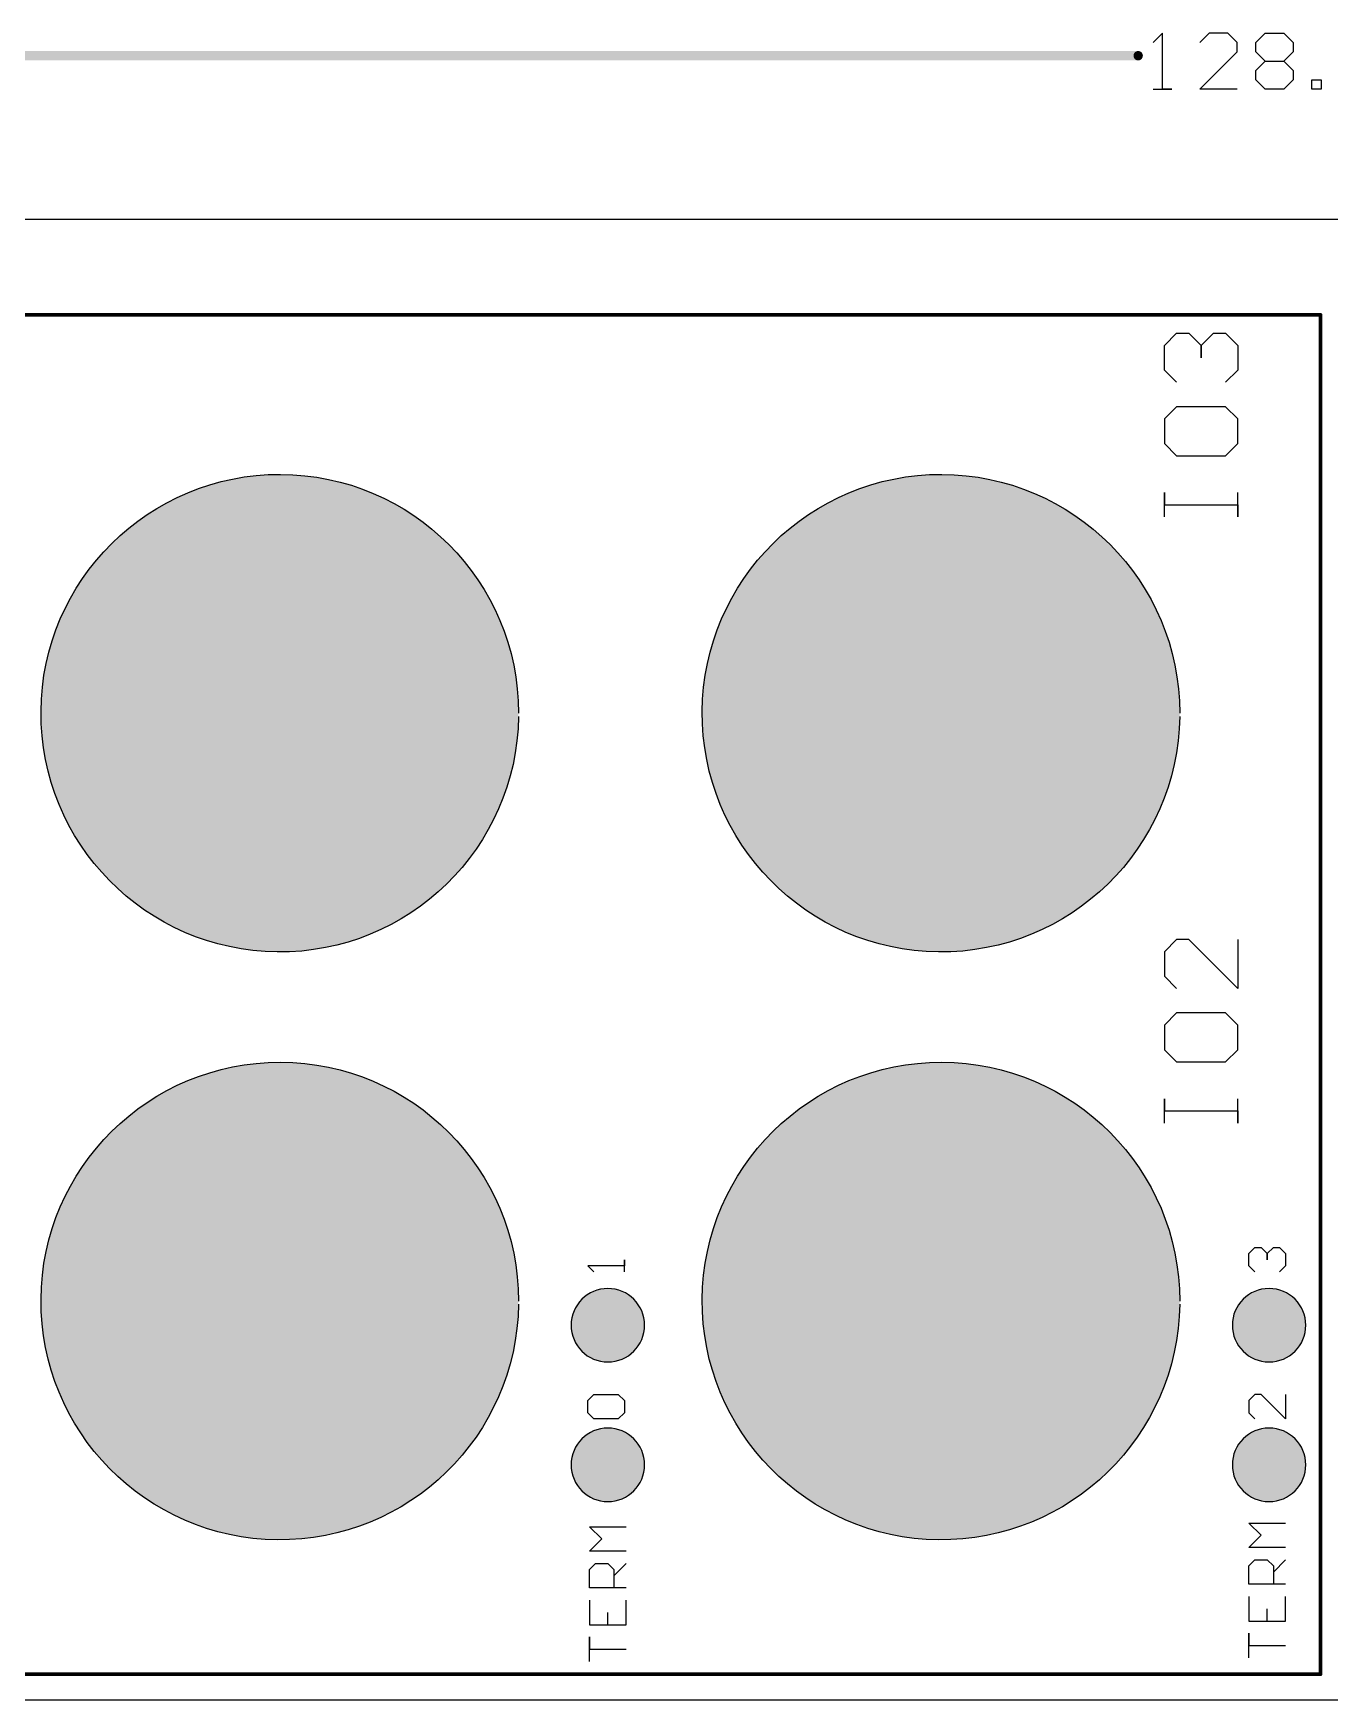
# Model space of a CAD drawing. Header units: millimetres. Extents: x 34 to 167, y 52 to 98.
# Drawn here: x 63.21 to 98.5, y 52.31 to 97.66 of the extents above; entities that cross this region are included whole.
import ezdxf

# ---------------------------------------------------------------- set-up
doc = ezdxf.new("R2010")
doc.units = ezdxf.units.MM
for name, color, linetype in [('BottomLayer', 5, 'Continuous'), ('Mechanical1', 6, 'Continuous'), ('MultiLayer', 9, 'Continuous'), ('PadHoleLayer', 156, 'Continuous'), ('TopLayer', 1, 'Continuous'), ('TopOverlay', 2, 'Continuous')]:
    doc.layers.add(name, color=color, linetype=linetype)

msp = doc.modelspace()

# ---------------------------------------------------------------- linework, layer by layer
at = {"layer": 'BottomLayer'}
for points, const_width in [([(68.41814357999999, 79.15843452, 1), (71.41814266, 79.15843452, 1)], 2.99999908), ([(86.4181279, 79.15843452, 1), (89.41812698, 79.15843452, 1)], 2.99999908), ([(68.41814357999999, 63.15843096, 1), (71.41814266, 63.15843096, 1)], 2.99999908), ([(86.4181279, 63.15843096, 1), (89.41812698, 63.15843096, 1)], 2.99999908), ([(78.35000078, 62.49999946, 1), (79.34999877999999, 62.49999946, 1)], 1.00000054), ([(96.35000034, 62.49999946, 1), (97.34999834, 62.49999946, 1)], 1.00000054), ([(78.35000078, 58.69999944, 1), (79.34999877999999, 58.69999944, 1)], 1.00000054), ([(96.35000034, 58.69999944, 1), (97.34999834, 58.69999944, 1)], 1.00000054)]:
    msp.add_lwpolyline(points, format="xyb", close=True, dxfattribs=dict(at, const_width=const_width))
at = {"layer": 'Mechanical1'}
for p, q in [((93.94722383999999, 97.66275361999999), (93.69330511999999, 97.40883489999999)), ((93.94722383999999, 96.13924637999999), (93.94722383999999, 97.66275361999999)), ((95.21681235999999, 97.66275361999999), (94.96289363999999, 97.40883489999999)), ((95.72464726, 97.66275361999999), (95.21681235999999, 97.66275361999999)), ((95.97856598, 97.40883489999999), (95.72464726, 97.66275361999999)), ((96.48640087999999, 97.40883489999999), (96.74031959999999, 97.66275361999999)), ((96.74031959999999, 97.66275361999999), (97.2481545, 97.66275361999999)), ((97.2481545, 97.66275361999999), (97.50207322, 97.40883489999999)), ((94.96289363999999, 96.13924637999999), (95.97856598, 97.15491872)), ((95.97856598, 97.15491872), (95.97856598, 97.40883489999999)), ((96.48640087999999, 97.15491872), (96.48640087999999, 97.40883489999999)), ((96.74031959999999, 96.901), (96.48640087999999, 97.15491872)), ((97.50207322, 97.15491872), (97.2481545, 96.901)), ((97.50207322, 97.40883489999999), (97.50207322, 97.15491872)), ((96.48640087999999, 96.64708128), (96.74031959999999, 96.901)), ((96.48640087999999, 96.39316509999999), (96.48640087999999, 96.64708128)), ((96.74031959999999, 96.901), (97.2481545, 96.901)), ((97.2481545, 96.901), (97.50207322, 96.64708128)), ((97.50207322, 96.64708128), (97.50207322, 96.39316509999999)), ((96.74031959999999, 96.13924637999999), (96.48640087999999, 96.39316509999999)), ((97.50207322, 96.39316509999999), (97.2481545, 96.13924637999999)), ((98.00990811999999, 96.13924637999999), (98.00990811999999, 96.39316509999999)), ((98.00990811999999, 96.39316509999999), (98.26382684, 96.39316509999999)), ((98.26382684, 96.39316509999999), (98.26382684, 96.13924637999999)), ((93.69330511999999, 96.13924637999999), (94.20114002, 96.13924637999999)), ((94.20114002, 96.13924637999999), (93.94722383999999, 96.13924637999999)), ((95.97856598, 96.13924637999999), (94.96289363999999, 96.13924637999999)), ((97.2481545, 96.13924637999999), (96.74031959999999, 96.13924637999999)), ((98.26382684, 96.13924637999999), (98.00990811999999, 96.13924637999999))]:
    msp.add_line(p, q, dxfattribs=at)
at = {"layer": 'Mechanical1', "const_width": 0.254}
msp.add_lwpolyline([(33.9624035, 97.0534), (93.28690512, 97.0534)], dxfattribs=at)
at = {"layer": 'Mechanical1', "const_width": 0.127}
msp.add_lwpolyline([(93.22340512, 97.0534, 1), (93.35040511999999, 97.0534, 1)], format="xyb", close=True, dxfattribs=at)
at = {"layer": 'Mechanical1'}
for points in [[(33.9624035, 92.60843048), (162.36237784, 92.60843048)], [(33.9624035, 52.30843488), (162.36239816, 52.30843488)]]:
    msp.add_lwpolyline(points, dxfattribs=at)
for points in [[(76.41753068, 79.06915606, -291.2099329300358), (76.41814282, 79.15843452)], [(94.417515, 79.06915606, -291.2099329300358), (94.41812714, 79.15843452)], [(76.41753068, 63.06915249999999, -291.2099329300358), (76.41814282, 63.15843096)], [(94.417515, 63.06914741999999, -291.2099329300358), (94.41812714, 63.15842588)]]:
    msp.add_lwpolyline(points, format="xyb", dxfattribs=at)
for points in [[(76.41753068, 79.06915606, 1), (76.41753068, 79.06915606, 1)], [(76.41814282, 79.15843452, 1), (76.41814282, 79.15843452, 1)], [(94.417515, 79.06915606, 1), (94.417515, 79.06915606, 1)], [(94.41812714, 79.15843452, 1), (94.41812714, 79.15843452, 1)], [(79.85000031999999, 62.49999946, 1), (77.84999924, 62.49999946, 1)], [(97.84999988, 62.49999946, 1), (95.8499988, 62.49999946, 1)], [(76.41753068, 63.06915249999999, 1), (76.41753068, 63.06915249999999, 1)], [(76.41814282, 63.15843096, 1), (76.41814282, 63.15843096, 1)], [(94.417515, 63.06914741999999, 1), (94.417515, 63.06914741999999, 1)], [(94.41812714, 63.15842588, 1), (94.41812714, 63.15842588, 1)], [(77.84999924, 62.49999946, 1), (77.84999924, 62.49999946, 1)], [(79.85000031999999, 62.49999946, 1), (79.85000031999999, 62.49999946, 1)], [(95.8499988, 62.49999946, 1), (95.8499988, 62.49999946, 1)], [(97.84999988, 62.49999946, 1), (97.84999988, 62.49999946, 1)], [(79.85000031999999, 58.69999944, 1), (77.84999924, 58.69999944, 1)], [(97.84999988, 58.69999944, 1), (95.8499988, 58.69999944, 1)], [(77.84999924, 58.69999944, 1), (77.84999924, 58.69999944, 1)], [(79.85000031999999, 58.69999944, 1), (79.85000031999999, 58.69999944, 1)], [(95.8499988, 58.69999944, 1), (95.8499988, 58.69999944, 1)], [(97.84999988, 58.69999944, 1), (97.84999988, 58.69999944, 1)]]:
    msp.add_lwpolyline(points, format="xyb", close=True, dxfattribs=at)
at = {"layer": 'MultiLayer'}
for points, const_width in [([(68.41814357999999, 79.15843452, 1), (71.41814266, 79.15843452, 1)], 2.99999908), ([(86.4181279, 79.15843452, 1), (89.41812698, 79.15843452, 1)], 2.99999908), ([(68.41814357999999, 63.15843096, 1), (71.41814266, 63.15843096, 1)], 2.99999908), ([(86.4181279, 63.15843096, 1), (89.41812698, 63.15843096, 1)], 2.99999908), ([(78.35000078, 62.49999946, 1), (79.34999877999999, 62.49999946, 1)], 1.00000054), ([(96.35000034, 62.49999946, 1), (97.34999834, 62.49999946, 1)], 1.00000054), ([(78.35000078, 58.69999944, 1), (79.34999877999999, 58.69999944, 1)], 1.00000054), ([(96.35000034, 58.69999944, 1), (97.34999834, 58.69999944, 1)], 1.00000054)]:
    msp.add_lwpolyline(points, format="xyb", close=True, dxfattribs=dict(at, const_width=const_width))
at = {"layer": 'PadHoleLayer'}
for points, const_width in [([(66.66814454, 79.15843452, 1), (73.16814169999999, 79.15843452, 1)], 6.4999997), ([(84.66812886, 79.15843452, 1), (91.16812601999999, 79.15843452, 1)], 6.4999997), ([(66.66814454, 63.15843096, 1), (73.16814169999999, 63.15843096, 1)], 6.4999997), ([(84.66812886, 63.15843096, 1), (91.16812601999999, 63.15843096, 1)], 6.4999997), ([(78.35000078, 62.49999946, 1), (79.34999877999999, 62.49999946, 1)], 1.00000054), ([(96.35000034, 62.49999946, 1), (97.34999834, 62.49999946, 1)], 1.00000054), ([(78.35000078, 58.69999944, 1), (79.34999877999999, 58.69999944, 1)], 1.00000054), ([(96.35000034, 58.69999944, 1), (97.34999834, 58.69999944, 1)], 1.00000054)]:
    msp.add_lwpolyline(points, format="xyb", close=True, dxfattribs=dict(at, const_width=const_width))
at = {"layer": 'TopLayer'}
for points, const_width in [([(68.41814357999999, 79.15843452, 1), (71.41814266, 79.15843452, 1)], 2.99999908), ([(86.4181279, 79.15843452, 1), (89.41812698, 79.15843452, 1)], 2.99999908), ([(68.41814357999999, 63.15843096, 1), (71.41814266, 63.15843096, 1)], 2.99999908), ([(86.4181279, 63.15843096, 1), (89.41812698, 63.15843096, 1)], 2.99999908), ([(78.35000078, 62.49999946, 1), (79.34999877999999, 62.49999946, 1)], 1.00000054), ([(96.35000034, 62.49999946, 1), (97.34999834, 62.49999946, 1)], 1.00000054), ([(78.35000078, 58.69999944, 1), (79.34999877999999, 58.69999944, 1)], 1.00000054), ([(96.35000034, 58.69999944, 1), (97.34999834, 58.69999944, 1)], 1.00000054)]:
    msp.add_lwpolyline(points, format="xyb", close=True, dxfattribs=dict(at, const_width=const_width))
at = {"layer": 'TopOverlay'}
for p, q in [((94.00064512, 89.16516329999999), (94.3338728, 89.49838844)), ((94.3338728, 89.49838844), (94.66709793999999, 89.49838844)), ((94.66709793999999, 89.49838844), (95.00032308, 89.16516329999999)), ((95.00032308, 89.16516329999999), (95.33355076, 89.49838844)), ((95.33355076, 89.49838844), (95.66677589999999, 89.49838844)), ((95.66677589999999, 89.49838844), (96.00000104, 89.16516329999999)), ((94.00064512, 88.49871048), (94.00064512, 89.16516329999999)), ((95.00032308, 89.16516329999999), (95.00032308, 88.83193562)), ((95.00032308, 88.83193562), (95.00032308, 89.16516329999999)), ((96.00000104, 89.16516329999999), (96.00000104, 88.49871048)), ((94.3338728, 88.16548533999999), (94.00064512, 88.49871048)), ((96.00000104, 88.49871048), (95.66677589999999, 88.16548533999999)), ((94.3338728, 87.49903252), (94.00064512, 87.16580737999999)), ((94.00064512, 87.16580737999999), (94.00064512, 86.49935456)), ((95.66677589999999, 87.49903252), (94.3338728, 87.49903252)), ((96.00000104, 87.16580737999999), (95.66677589999999, 87.49903252)), ((96.00000104, 86.49935456), (96.00000104, 87.16580737999999)), ((94.00064512, 86.49935456), (94.3338728, 86.16612941999999)), ((95.66677589999999, 86.16612941999999), (96.00000104, 86.49935456)), ((94.3338728, 86.16612941999999), (95.66677589999999, 86.16612941999999)), ((94.00064512, 84.50000118), (94.00064512, 85.16645145999999)), ((94.00064512, 85.16645145999999), (94.00064512, 84.83322632)), ((94.00064512, 84.83322632), (96.00000104, 84.83322632)), ((96.00000104, 84.50000118), (96.00000104, 85.16645145999999)), ((96.00000104, 84.83322632), (96.00000104, 84.50000118)), ((94.3338728, 72.99838842), (94.00064512, 72.66516328)), ((94.00064512, 72.66516328), (94.00064512, 71.99871046)), ((94.66709793999999, 72.99838842), (94.3338728, 72.99838842)), ((96.00000104, 71.66548532), (94.66709793999999, 72.99838842)), ((96.00000104, 72.99838842), (96.00000104, 71.66548532)), ((94.00064512, 71.99871046), (94.3338728, 71.66548532)), ((94.3338728, 70.9990325), (94.00064512, 70.66580736)), ((95.66677589999999, 70.9990325), (94.3338728, 70.9990325)), ((96.00000104, 70.66580736), (95.66677589999999, 70.9990325)), ((94.00064512, 70.66580736), (94.00064512, 69.99935454)), ((96.00000104, 69.99935454), (96.00000104, 70.66580736)), ((94.00064512, 69.99935454), (94.3338728, 69.6661294)), ((95.66677589999999, 69.6661294), (96.00000104, 69.99935454)), ((94.3338728, 69.6661294), (95.66677589999999, 69.6661294)), ((94.00064512, 68.00000116), (94.00064512, 68.66645144)), ((94.00064512, 68.66645144), (94.00064512, 68.33322629999999)), ((96.00000104, 68.00000116), (96.00000104, 68.66645144)), ((94.00064512, 68.33322629999999), (96.00000104, 68.33322629999999)), ((96.00000104, 68.33322629999999), (96.00000104, 68.00000116)), ((96.30032302, 64.44983807999999), (96.46693685999999, 64.61644937999999)), ((96.30032302, 64.11661294), (96.30032302, 64.44983807999999)), ((96.46693685999999, 64.61644937999999), (96.6335507, 64.61644937999999)), ((96.6335507, 64.61644937999999), (96.800162, 64.44983807999999)), ((96.800162, 64.44983807999999), (96.96677584, 64.61644937999999)), ((96.800162, 64.44983807999999), (96.800162, 64.28322424)), ((96.800162, 64.28322424), (96.800162, 64.44983807999999)), ((96.96677584, 64.61644937999999), (97.13338714, 64.61644937999999)), ((97.13338714, 64.61644937999999), (97.30000098, 64.44983807999999)), ((97.30000098, 64.44983807999999), (97.30000098, 64.11661294)), ((79.30000142, 64.11661294), (78.30032346, 64.11661294)), ((78.30032346, 64.11661294), (78.4669373, 63.9499991)), ((79.30000142, 63.9499991), (79.30000142, 64.28322424)), ((79.30000142, 64.28322424), (79.30000142, 64.11661294)), ((96.46693685999999, 63.9499991), (96.30032302, 64.11661294)), ((97.30000098, 64.11661294), (97.13338714, 63.9499991)), ((78.30032346, 60.44983846), (78.4669373, 60.61644975999999)), ((78.30032346, 60.11661332), (78.30032346, 60.44983846)), ((78.4669373, 60.61644975999999), (79.13338757999999, 60.61644975999999)), ((79.13338757999999, 60.61644975999999), (79.30000142, 60.44983846)), ((79.30000142, 60.44983846), (79.30000142, 60.11661332)), ((96.46693685999999, 60.61644975999999), (96.30032302, 60.44983846)), ((96.30032302, 60.44983846), (96.30032302, 60.11661332)), ((96.6335507, 60.61644975999999), (96.46693685999999, 60.61644975999999)), ((97.30000098, 59.94999948), (96.6335507, 60.61644975999999)), ((97.30000098, 60.61644975999999), (97.30000098, 59.94999948)), ((78.4669373, 59.94999948), (78.30032346, 60.11661332)), ((79.13338757999999, 59.94999948), (78.4669373, 59.94999948)), ((79.30000142, 60.11661332), (79.13338757999999, 59.94999948)), ((96.30032302, 60.11661332), (96.46693685999999, 59.94999948)), ((78.68355358, 56.68225899999999), (78.3503259, 57.01548414)), ((78.3503259, 57.01548414), (79.35000386, 57.01548414)), ((96.6335507, 56.78225879999999), (96.30032302, 57.11548394)), ((96.30032302, 57.11548394), (97.30000098, 57.11548394)), ((96.30032302, 56.44903366), (96.6335507, 56.78225879999999)), ((78.3503259, 56.34903386), (78.68355358, 56.68225899999999)), ((79.35000386, 56.34903386), (78.3503259, 56.34903386)), ((97.30000098, 56.44903366), (96.30032302, 56.44903366)), ((78.3503259, 55.84919488), (78.51693974, 56.01580618)), ((78.3503259, 55.3493559), (78.3503259, 55.84919488)), ((78.51693974, 56.01580618), (78.85016488, 56.01580618)), ((78.85016488, 56.01580618), (79.01677871999999, 55.84919488)), ((79.01677871999999, 55.68258104), (79.35000386, 56.01580618)), ((79.01677871999999, 55.84919488), (79.01677871999999, 55.3493559)), ((96.30032302, 55.94919468), (96.46693685999999, 56.11580598)), ((96.30032302, 55.4493557), (96.30032302, 55.94919468)), ((96.46693685999999, 56.11580598), (96.800162, 56.11580598)), ((96.800162, 56.11580598), (96.96677584, 55.94919468)), ((96.96677584, 55.78258083999999), (97.30000098, 56.11580598)), ((96.96677584, 55.94919468), (96.96677584, 55.4493557)), ((79.35000386, 55.3493559), (78.3503259, 55.3493559)), ((97.30000098, 55.4493557), (96.30032302, 55.4493557)), ((78.3503259, 55.01612822), (78.3503259, 54.34967794)), ((79.35000386, 54.34967794), (79.35000386, 55.01612822)), ((96.30032302, 55.11612802), (96.30032302, 54.44967774)), ((97.30000098, 54.44967774), (97.30000098, 55.11612802)), ((78.85016488, 54.34967794), (78.85016488, 54.68290308)), ((96.30032302, 54.44967774), (97.30000098, 54.44967774)), ((96.800162, 54.44967774), (96.800162, 54.78290287999999)), ((78.3503259, 54.34967794), (79.35000386, 54.34967794)), ((78.3503259, 53.34999998), (78.3503259, 54.01645026)), ((78.3503259, 54.01645026), (78.3503259, 53.68322512)), ((96.30032302, 53.44999978), (96.30032302, 54.11645006)), ((96.30032302, 54.11645006), (96.30032302, 53.78322491999999)), ((78.3503259, 53.68322512), (79.35000386, 53.68322512)), ((96.30032302, 53.78322491999999), (97.30000098, 53.78322491999999))]:
    msp.add_line(p, q, dxfattribs=at)
at = {"layer": 'TopOverlay', "const_width": 0.0999998}
for points in [[(54.99999922, 90.00000034), (98.24999908, 90.00000034)], [(98.24999908, 69.99999969999999), (98.24999908, 90.00000034)], [(98.24999908, 66.74999858), (98.24999908, 69.99999969999999)], [(98.24999908, 53.00000068), (98.24999908, 66.74999858)], [(54.99999922, 53.00000068), (98.24999908, 53.00000068)]]:
    msp.add_lwpolyline(points, dxfattribs=at)
at = {"layer": 'TopOverlay', "const_width": 0.0499999}
for points in [[(98.2250004, 90.00000034, 1), (98.27499775999999, 90.00000034, 1)], [(98.2250004, 90.00000034, 1), (98.27499775999999, 90.00000034, 1)], [(98.2250004, 69.99999969999999, 1), (98.27499775999999, 69.99999969999999, 1)], [(98.2250004, 69.99999969999999, 1), (98.27499775999999, 69.99999969999999, 1)], [(98.2250004, 66.74999858, 1), (98.27499775999999, 66.74999858, 1)], [(98.2250004, 66.74999858, 1), (98.27499775999999, 66.74999858, 1)], [(98.2250004, 53.00000068, 1), (98.27499775999999, 53.00000068, 1)], [(98.2250004, 53.00000068, 1), (98.27499775999999, 53.00000068, 1)]]:
    msp.add_lwpolyline(points, format="xyb", close=True, dxfattribs=at)

doc.saveas('drawing.dxf')
